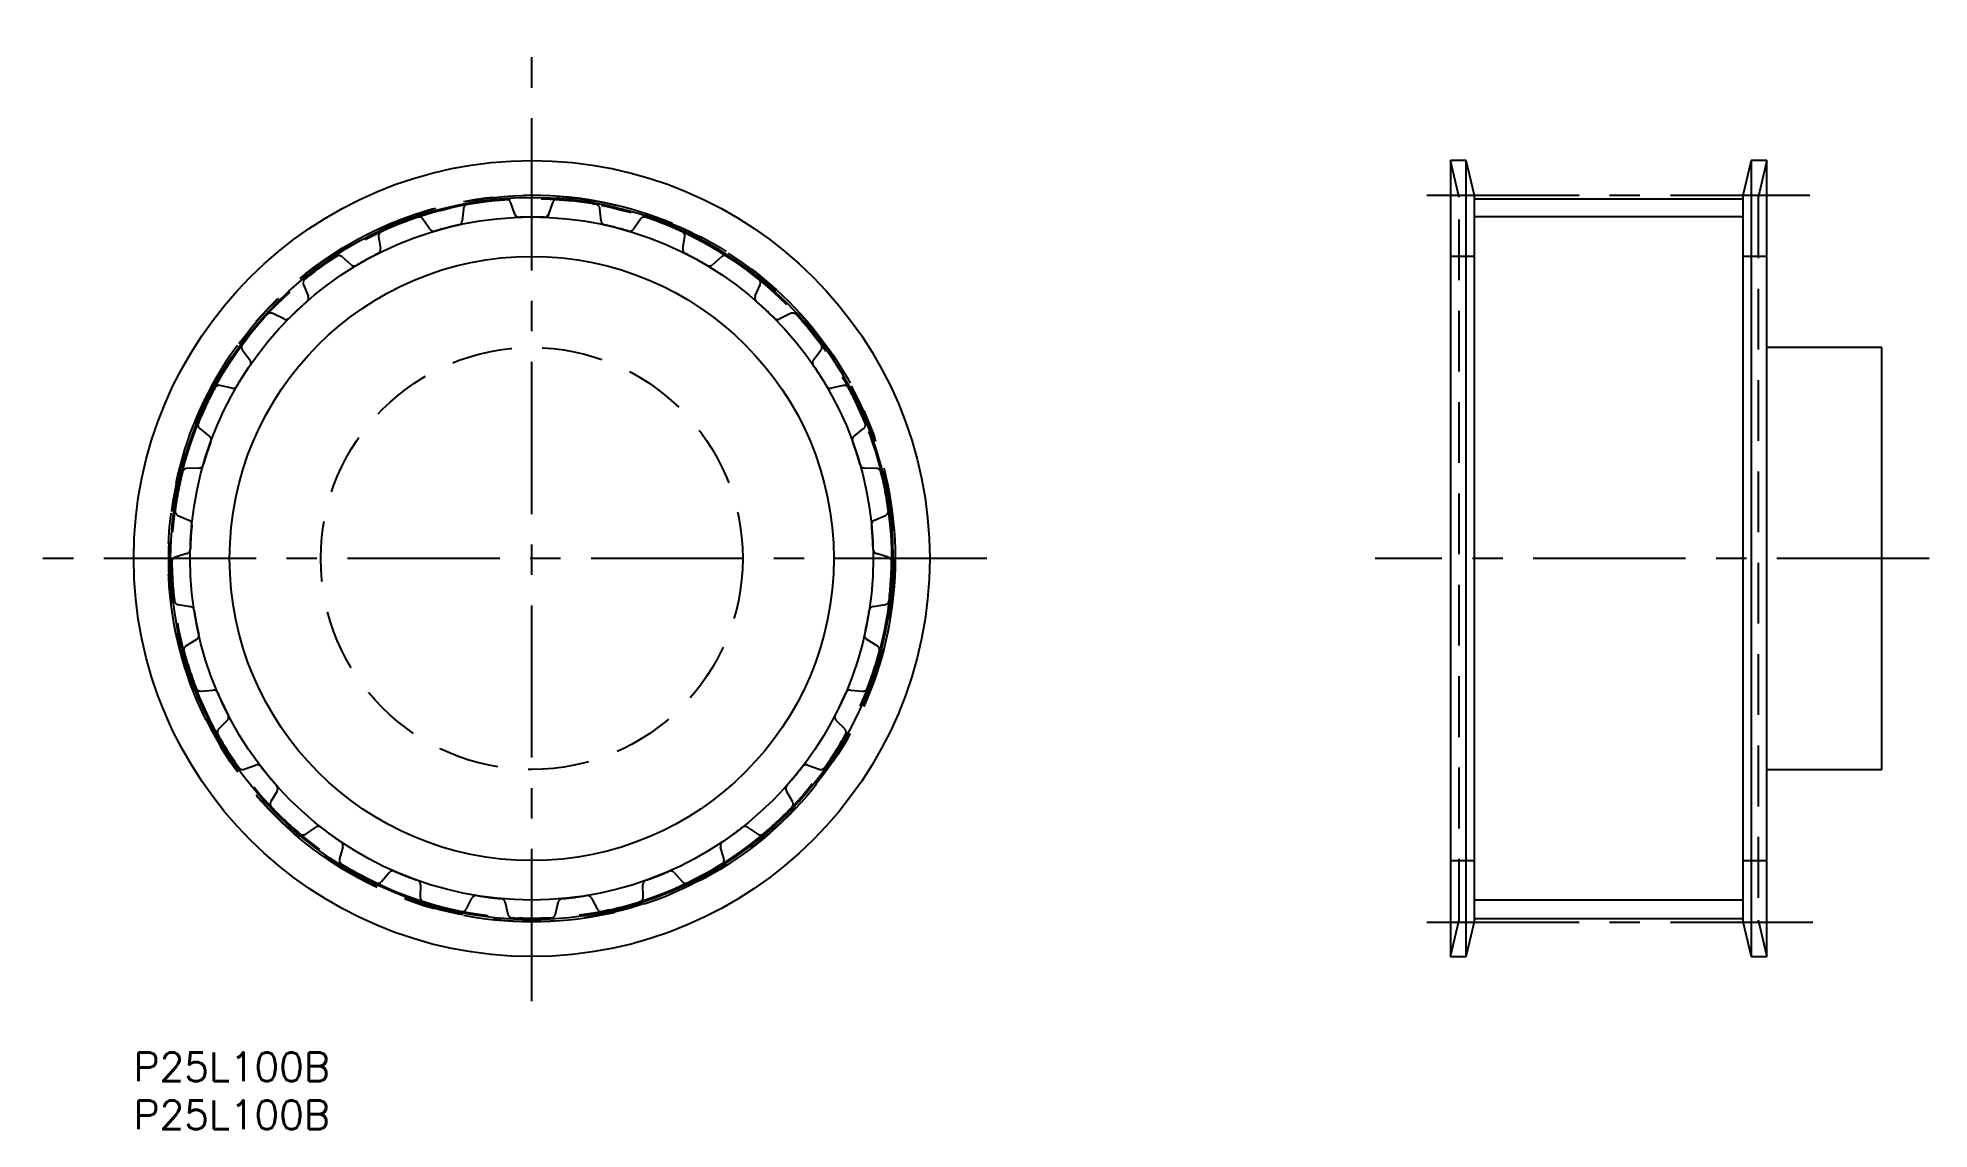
# Model space of a CAD drawing. Extents: x -10 to 187, y -8 to 106.
import ezdxf

# ---------------------------------------------------------------- set-up
doc = ezdxf.new("R2010")
doc.units = 0
doc.header["$LTSCALE"] = 0.5
for name, pattern in [('CENTER', [50.8, 31.75, -6.35, 6.35, -6.35]), ('DASHED', [19.05, 12.7, -6.35]), ('PHANTOM', [63.5, 31.75, -6.35, 6.35, -6.35, 6.35, -6.35])]:
    doc.linetypes.add(name, pattern=pattern)
for name, color, linetype in [('MSM_CENTER', 1, 'CENTER'), ('MSM_CONTINUOUS', 7, 'CONTINUOUS'), ('MSM_DASHED', 4, 'DASHED'), ('MSM_IMAGINARY', 6, 'PHANTOM'), ('MSM_NARROW', 5, 'CONTINUOUS'), ('MSM_PART_NUMBER', 7, 'CONTINUOUS')]:
    doc.layers.add(name, color=color, linetype=linetype)
doc.styles.get("Standard").update_dxf_attribs({"font": 'txt.shx', "height": 3, "bigfont": 'bigfont.shx'})

msp = doc.modelspace()

# ---------------------------------------------------------------- linework, layer by layer
at = {"layer": 'MSM_CENTER'}
for p, q in [((41.5, 5.34), (41.5, 105.79)), ((134.84, 89.4), (174.79, 89.4)), ((88.96, 51.5), (-10, 51.5)), ((187.22, 51.5), (129.44, 51.5)), ((134.84, 13.6), (175.09, 13.6))]:
    msp.add_line(p, q, dxfattribs=at)
msp.add_circle((41.5, 51.5), 37.9, dxfattribs=at)
at = {"layer": 'MSM_CONTINUOUS'}
for p, q in [((138.95, 93), (137.3, 93)), ((137.3, 93), (137.3, 10)), ((139.8, 89.35), (138.95, 93)), ((138.95, 10), (138.95, 93)), ((168.66, 93), (167.8, 89.35)), ((168.66, 93), (168.66, 10)), ((170.3, 93), (168.66, 93)), ((170.3, 10), (170.3, 93)), ((139.8, 13.65), (139.8, 89.35)), ((139.8, 89.02), (167.8, 89.02)), ((167.8, 89.35), (167.8, 13.65)), ((182.3, 73.5), (170.3, 73.5)), ((182.3, 29.5), (182.3, 73.5)), ((170.3, 29.5), (182.3, 29.5)), ((139.8, 13.98), (167.8, 13.98)), ((138.95, 10), (139.8, 13.65)), ((167.8, 13.65), (168.66, 10)), ((137.3, 10), (138.95, 10)), ((168.66, 10), (170.3, 10))]:
    msp.add_line(p, q, dxfattribs=at)
for radius in [41.5, 37.66, 31.5]:
    msp.add_circle((41.5, 51.5), radius, dxfattribs=at)
at = {"layer": 'MSM_DASHED'}
for p, q in [((138.2, 89.16), (137.3, 93)), ((170.3, 93), (169.4, 89.16)), ((138.2, 13.84), (138.2, 89.16)), ((169.4, 89.16), (169.4, 13.84)), ((30.87, 85.85), (30.16, 86.89)), ((34.39, 87.97), (34.26, 86.72)), ((39.75, 87.42), (39.32, 88.6)), ((43.68, 88.6), (43.25, 87.42)), ((48.74, 86.72), (48.61, 87.97)), ((52.84, 86.89), (52.13, 85.85)), ((25.54, 85.06), (25.73, 83.82)), ((57.27, 83.82), (57.46, 85.06)), ((22.66, 82.13), (21.72, 82.96)), ((61.28, 82.96), (60.34, 82.13)), ((139.8, 83), (137.3, 83)), ((170.3, 83), (167.8, 83)), ((17.69, 80.03), (18.19, 78.88)), ((64.81, 78.88), (65.31, 80.03)), ((15.64, 76.48), (14.52, 77.05)), ((68.48, 77.05), (67.36, 76.48)), ((11.35, 73.22), (12.11, 72.22)), ((70.89, 72.22), (71.65, 73.22)), ((10.24, 69.27), (9.01, 69.54)), ((73.99, 69.54), (72.76, 69.27)), ((6.89, 65.04), (7.88, 64.26)), ((75.12, 64.26), (76.11, 65.04)), ((6.8, 60.93), (5.55, 60.89)), ((77.45, 60.89), (76.2, 60.93)), ((4.61, 56), (5.76, 55.5)), ((77.24, 55.5), (78.39, 56)), ((5.54, 52.01), (4.34, 51.65)), ((78.66, 51.65), (77.46, 52.01)), ((4.65, 46.69), (5.89, 46.49)), ((77.11, 46.49), (78.35, 46.69)), ((6.55, 43.05), (5.47, 42.41)), ((77.53, 42.41), (76.45, 43.05)), ((7.01, 37.68), (8.26, 37.79)), ((74.74, 37.79), (75.99, 37.68)), ((9.75, 34.62), (8.86, 33.73)), ((74.14, 33.73), (73.25, 34.62)), ((11.53, 29.53), (12.71, 29.95)), ((70.29, 29.95), (71.47, 29.53)), ((14.94, 27.26), (14.31, 26.17)), ((68.69, 26.17), (68.06, 27.26)), ((17.93, 22.77), (18.97, 23.47)), ((64.03, 23.47), (65.07, 22.77)), ((21.8, 21.41), (21.46, 20.21)), ((61.54, 20.21), (61.2, 21.41)), ((137.3, 20), (139.8, 20)), ((167.8, 20), (170.3, 20)), ((25.82, 17.81), (26.65, 18.75)), ((56.35, 18.75), (57.18, 17.81)), ((29.91, 17.46), (29.87, 16.21)), ((34.69, 14.97), (35.26, 16.09)), ((47.74, 16.09), (48.31, 14.97)), ((53.13, 16.21), (53.09, 17.46)), ((38.73, 15.65), (39.01, 14.42)), ((43.99, 14.42), (44.27, 15.65)), ((137.3, 10), (138.2, 13.84)), ((169.4, 13.84), (170.3, 10))]:
    msp.add_line(p, q, dxfattribs=at)
for radius in [37.85, 22]:
    msp.add_circle((41.5, 51.5), radius, dxfattribs=at)
for centre, radius, start, end in [((41.5, 51.5), 37.52, 94.1037, 100.2963), ((38.85, 88.43), 0.5, 20, 94.1037), ((44.15, 88.43), 0.5, 85.8963, 160), ((41.5, 51.5), 37.52, 79.7037, 85.8963), ((41.5, 51.5), 37.52, 108.5037, 114.6963), ((29.75, 86.61), 0.5, 34.4, 108.5037), ((34.88, 87.92), 0.5, 100.2963, 174.4), ((40.22, 87.59), 0.5, 200, 272.0316), ((41.5, 51.5), 35.61, 87.9684, 92.0316), ((42.78, 87.59), 0.5, 267.9684, 340), ((48.12, 87.92), 0.5, 5.6, 79.7037), ((53.25, 86.61), 0.5, 71.4963, 145.6), ((41.5, 51.5), 37.52, 65.3037, 71.4963), ((26.03, 85.13), 0.5, 114.6963, 188.8), ((31.29, 86.14), 0.5, 214.4, 286.4316), ((41.5, 51.5), 35.61, 102.3684, 106.4316), ((33.77, 86.77), 0.5, 282.3684, 354.4), ((49.23, 86.77), 0.5, 185.6, 257.6316), ((41.5, 51.5), 35.61, 73.5684, 77.6316), ((51.71, 86.14), 0.5, 253.5684, 325.6), ((56.97, 85.13), 0.5, 351.2, 65.3037), ((41.5, 51.5), 37.52, 122.9037, 129.0963), ((21.39, 82.58), 0.5, 48.8, 122.9037), ((41.5, 51.5), 35.61, 116.7684, 120.8316), ((25.24, 83.74), 0.5, 296.7684, 8.8), ((57.76, 83.74), 0.5, 171.2, 243.2316), ((41.5, 51.5), 35.61, 59.1684, 63.2316), ((61.61, 82.58), 0.5, 57.0963, 131.2), ((41.5, 51.5), 37.52, 50.9037, 57.0963), ((22.99, 82.51), 0.5, 228.8, 300.8316), ((60.01, 82.51), 0.5, 239.1684, 311.2), ((18.15, 80.23), 0.5, 129.0963, 203.2), ((64.85, 80.23), 0.5, 336.8, 50.9037), ((41.5, 51.5), 37.52, 137.3037, 143.4963), ((14.29, 76.6), 0.5, 63.2, 137.3037), ((41.5, 51.5), 35.61, 131.1684, 135.2316), ((17.73, 78.68), 0.5, 311.1684, 23.2), ((65.27, 78.68), 0.5, 156.8, 228.8316), ((41.5, 51.5), 35.61, 44.7684, 48.8316), ((68.71, 76.6), 0.5, 42.6963, 116.8), ((41.5, 51.5), 37.52, 36.5037, 42.6963), ((15.86, 76.93), 0.5, 243.2, 315.2316), ((67.14, 76.93), 0.5, 224.7684, 296.8), ((11.74, 73.52), 0.5, 143.4963, 217.6), ((71.26, 73.52), 0.5, 322.4, 36.5037), ((41.5, 51.5), 35.61, 145.5684, 149.6316), ((11.72, 71.92), 0.5, 325.5684, 37.6), ((71.28, 71.92), 0.5, 142.4, 214.4316), ((41.5, 51.5), 35.61, 30.3684, 34.4316), ((41.5, 51.5), 37.52, 151.7037, 157.8963), ((8.9, 69.05), 0.5, 77.6, 151.7037), ((10.34, 69.76), 0.5, 257.6, 329.6316), ((72.66, 69.76), 0.5, 210.3684, 282.4), ((74.1, 69.05), 0.5, 28.2963, 102.4), ((41.5, 51.5), 37.52, 22.1037, 28.2963), ((7.2, 65.43), 0.5, 157.8963, 232), ((75.8, 65.43), 0.5, 308, 22.1037), ((41.5, 51.5), 35.61, 159.9684, 164.0316), ((7.57, 63.87), 0.5, 339.9684, 52), ((75.43, 63.87), 0.5, 128, 200.0316), ((41.5, 51.5), 35.61, 15.9684, 20.0316), ((6.78, 61.43), 0.5, 272, 344.0316), ((76.22, 61.43), 0.5, 195.9684, 268), ((41.5, 51.5), 37.52, 166.1037, 172.2963), ((5.56, 60.39), 0.5, 92, 166.1037), ((77.44, 60.39), 0.5, 13.8963, 88), ((41.5, 51.5), 37.52, 7.7037, 13.8963), ((4.81, 56.46), 0.5, 172.2963, 246.4), ((5.56, 55.04), 0.5, 354.3684, 66.4), ((77.44, 55.04), 0.5, 113.6, 185.6316), ((78.19, 56.46), 0.5, 293.6, 7.7037), ((41.5, 51.5), 35.61, 174.3684, 178.4316), ((41.5, 51.5), 35.61, 1.5684, 5.6316), ((4.48, 51.17), 0.5, 106.4, 180.5037), ((5.4, 52.49), 0.5, 286.4, 358.4316), ((77.6, 52.49), 0.5, 181.5684, 253.6), ((78.52, 51.17), 0.5, 359.4963, 73.6), ((41.5, 51.5), 37.52, 180.5037, 186.6963), ((41.5, 51.5), 37.52, 353.3037, 359.4963), ((4.73, 47.18), 0.5, 186.6963, 260.8), ((5.81, 46), 0.5, 8.7684, 80.8), ((41.5, 51.5), 35.61, 188.7684, 192.8316), ((41.5, 51.5), 35.61, 347.1684, 351.2316), ((77.19, 46), 0.5, 99.2, 171.2316), ((78.27, 47.18), 0.5, 279.2, 353.3037), ((6.29, 43.48), 0.5, 300.8, 12.8316), ((76.71, 43.48), 0.5, 167.1684, 239.2), ((5.73, 41.98), 0.5, 120.8, 194.9037), ((41.5, 51.5), 37.52, 194.9037, 201.0963), ((41.5, 51.5), 37.52, 338.9037, 345.0963), ((77.27, 41.98), 0.5, 345.0963, 59.2), ((6.96, 38.18), 0.5, 201.0963, 275.2), ((8.3, 37.29), 0.5, 23.1684, 95.2), ((41.5, 51.5), 35.61, 203.1684, 207.2316), ((41.5, 51.5), 35.61, 332.7684, 336.8316), ((74.7, 37.29), 0.5, 84.8, 156.8316), ((76.04, 38.18), 0.5, 264.8, 338.9037), ((9.22, 33.38), 0.5, 135.2, 209.3037), ((9.39, 34.98), 0.5, 315.2, 27.2316), ((73.61, 34.98), 0.5, 152.7684, 224.8), ((73.78, 33.38), 0.5, 330.6963, 44.8), ((41.5, 51.5), 37.52, 209.3037, 215.4963), ((41.5, 51.5), 37.52, 324.5037, 330.6963), ((11.36, 30), 0.5, 215.4963, 289.6), ((12.88, 29.48), 0.5, 37.5684, 109.6), ((41.5, 51.5), 35.61, 217.5684, 221.6316), ((41.5, 51.5), 35.61, 318.3684, 322.4316), ((70.12, 29.48), 0.5, 70.4, 142.4316), ((71.64, 30), 0.5, 250.4, 324.5037), ((14.51, 27.51), 0.5, 329.6, 41.6316), ((68.49, 27.51), 0.5, 138.3684, 210.4), ((14.74, 25.92), 0.5, 149.6, 223.7037), ((68.26, 25.92), 0.5, 316.2963, 30.4), ((41.5, 51.5), 37.52, 223.7037, 229.8963), ((41.5, 51.5), 37.52, 310.1037, 316.2963), ((17.65, 23.18), 0.5, 229.8963, 304), ((19.25, 23.06), 0.5, 51.9684, 124), ((41.5, 51.5), 35.61, 231.9684, 236.0316), ((21.32, 21.55), 0.5, 344, 56.0316), ((61.68, 21.55), 0.5, 123.9684, 196), ((41.5, 51.5), 35.61, 303.9684, 308.0316), ((63.75, 23.06), 0.5, 56, 128.0316), ((65.35, 23.18), 0.5, 236, 310.1037), ((21.94, 20.07), 0.5, 164, 238.1037), ((61.06, 20.07), 0.5, 301.8963, 16), ((41.5, 51.5), 37.52, 238.1037, 244.2963), ((25.44, 18.14), 0.5, 244.2963, 318.4), ((27.03, 18.42), 0.5, 66.3684, 138.4), ((41.5, 51.5), 35.61, 246.3684, 250.4316), ((29.41, 17.48), 0.5, 358.4, 70.4316), ((53.59, 17.48), 0.5, 109.5684, 181.6), ((41.5, 51.5), 35.61, 289.5684, 293.6316), ((55.97, 18.42), 0.5, 41.6, 113.6316), ((57.56, 18.14), 0.5, 221.6, 295.7037), ((41.5, 51.5), 37.52, 295.7037, 301.8963), ((30.37, 16.19), 0.5, 178.4, 252.5037), ((35.71, 15.86), 0.5, 80.7684, 152.8), ((41.5, 51.5), 35.61, 260.7684, 264.8316), ((38.25, 15.54), 0.5, 12.8, 84.8316), ((44.75, 15.54), 0.5, 95.1684, 167.2), ((41.5, 51.5), 35.61, 275.1684, 279.2316), ((47.29, 15.86), 0.5, 27.2, 99.2316), ((52.63, 16.19), 0.5, 287.4963, 1.6), ((41.5, 51.5), 37.52, 252.5037, 258.6963), ((34.24, 15.2), 0.5, 258.6963, 332.8), ((39.5, 14.53), 0.5, 192.8, 266.9037), ((41.5, 51.5), 37.52, 266.9037, 273.0963), ((43.5, 14.53), 0.5, 273.0963, 347.2), ((48.76, 15.2), 0.5, 207.2, 281.3037), ((41.5, 51.5), 37.52, 281.3037, 287.4963)]:
    msp.add_arc(centre, radius, start, end, dxfattribs=at)
at = {"layer": 'MSM_IMAGINARY'}
msp.add_circle((41.5, 51.5), 37.52, dxfattribs=at)
at = {"layer": 'MSM_NARROW'}
for p, q in [((39.75, 87.42), (39.87, 87.07)), ((43.25, 87.42), (43.13, 87.07)), ((167.8, 87.11), (139.8, 87.11)), ((167.8, 15.89), (139.8, 15.89))]:
    msp.add_line(p, q, dxfattribs=at)
msp.add_circle((41.5, 51.5), 35.61, dxfattribs=at)

# ---------------------------------------------------------------- texts
at = {"layer": 'MSM_PART_NUMBER'}
for p in [(0, -3), (0, -8)]:
    msp.add_text('P25L100B', height=3, dxfattribs=at).set_placement(p)

doc.saveas('drawing.dxf')
